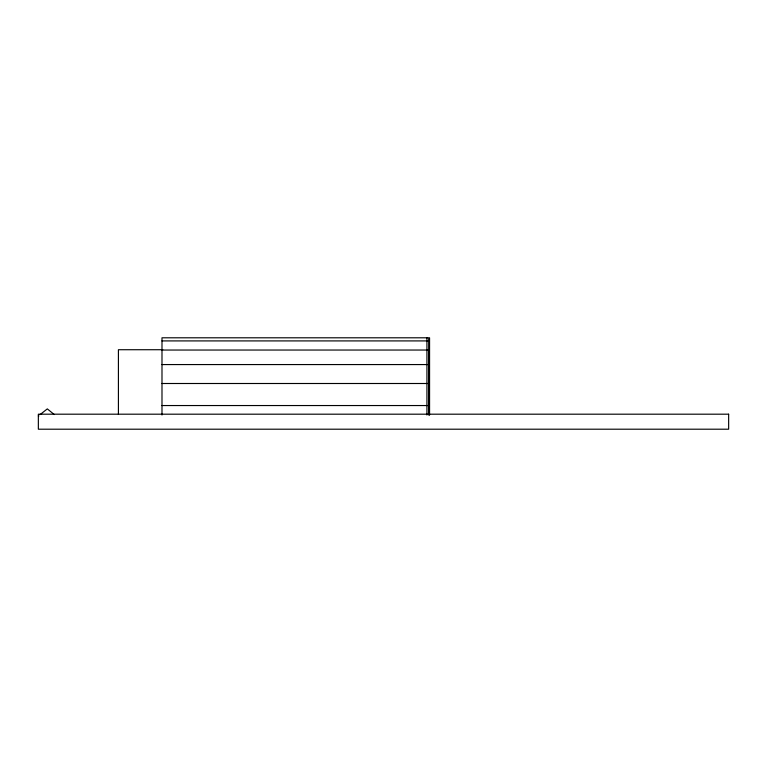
<?xml version="1.0" encoding="UTF-8"?>
<svg xmlns="http://www.w3.org/2000/svg" width="767" height="767" viewBox="0 0 767 767"><rect width="100%" height="100%" fill="white"/><g stroke="black" fill="none" stroke-linecap="round" stroke-linejoin="round"><path stroke-width="1.15" d="M40.143 414.544L47.314 408.888L54.256 414.544M161.99 340.912L428.686 340.912M162.748 349.723L118.415 349.723L118.415 414.343M161.99 350.04L428.686 350.04M161.99 364.565L428.686 364.565M161.99 383.5L428.686 383.5M161.99 405.542L428.686 405.542M38.35 415.954L38.935 415.954M429.568 414.985L429.568 337.796L161.99 337.796L161.99 415.005M429.271 349.723L429.271 414.966M428.686 338.832L428.686 415.005M426.922 337.796L426.922 415.005M728.65 414.19L38.35 414.19L38.35 429.204L728.65 429.204L728.65 414.19"/></g></svg>
